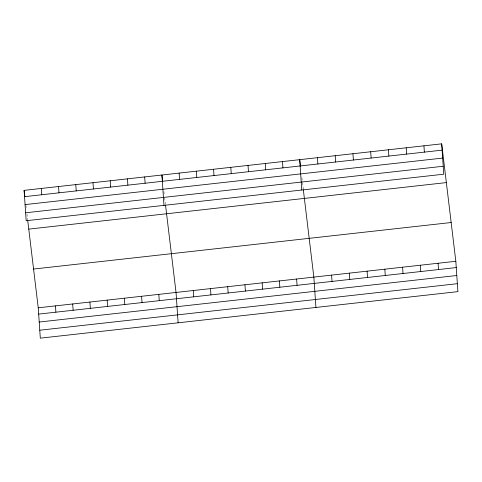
<?xml version="1.0" encoding="UTF-8"?>
<svg xmlns="http://www.w3.org/2000/svg" width="482" height="482" viewBox="0 0 482 482"><rect width="100%" height="100%" fill="white"/><g stroke="black" fill="none" stroke-linecap="round" stroke-linejoin="round"><path stroke-width="0.36" stroke-dasharray="2.41 1.81" d="M301.871 177.605L302.389 181.907M302.473 182.624L303.25 189.083M163.892 191.523L164.235 194.391M164.669 197.982L165.447 204.44M25.914 205.44L26.173 207.591M26.95 214.05L27.643 219.792"/><path stroke-width="0.72" d="M441.687 143.841L443.759 174.201L26.167 220.726L24.1 190.366L441.687 143.841L455.833 261.274L457.9 291.634L40.313 338.159L38.241 307.799L27.727 220.509M24.528 196.668L442.121 150.143M25.07 204.603L442.657 158.078M25.63 212.785L443.217 166.26M28.769 229.119L446.356 182.594M33.577 269.046L451.164 222.521M38.241 307.799L455.833 261.274M38.668 314.101L456.261 267.576M39.211 322.036L456.803 275.511M39.771 330.218L457.358 283.693M300.485 166.121L299.708 159.663L301.78 190.016M303.341 189.806L313.848 277.096L315.921 307.45M162.681 181.473L161.904 175.014L163.976 205.368M165.537 205.157L176.044 292.447L178.117 322.801M24.1 190.366L24.877 196.825M438.084 263.256L438.512 269.552M423.943 145.823L424.371 152.119M420.334 265.233L420.762 271.529M406.193 147.799L406.621 154.095M402.591 267.209L403.018 273.505M388.444 149.775L388.878 156.072M384.841 269.185L385.269 275.481M370.7 151.752L371.128 158.048M367.091 271.161L367.525 277.463M352.951 153.728L353.378 160.03M349.348 273.143L349.775 279.44M335.201 155.704L335.635 162.006M331.598 275.12L332.026 281.416M317.457 157.686L317.885 163.982M296.623 279.012L297.057 285.314M282.482 161.578L282.91 167.881M279.397 280.934L279.831 287.23M265.257 163.5L265.684 169.797M262.172 282.856L262.606 289.152M248.031 165.416L248.459 171.719M244.946 284.772L245.38 291.068M230.806 167.338L231.233 173.634M227.721 286.694L228.155 292.99M213.58 169.254L214.008 175.556M210.495 288.61L210.929 294.906M196.355 171.176L196.783 177.472M193.27 290.532L193.704 296.828M179.129 173.098L179.557 179.394M158.819 294.369L159.253 300.666M144.678 176.936L145.106 183.232M141.594 296.285L142.027 302.582M127.453 178.852L127.881 185.148M124.368 298.207L124.796 304.504M110.227 180.774L110.655 187.07M107.143 300.123L107.57 306.425M93.002 182.69L93.43 188.986M89.917 302.045L90.345 308.341M75.776 184.612L76.204 190.908M72.692 303.961L73.119 310.263M58.551 186.528L58.979 192.824M55.466 305.883L55.894 312.179M41.325 188.45L41.753 194.746"/></g></svg>
